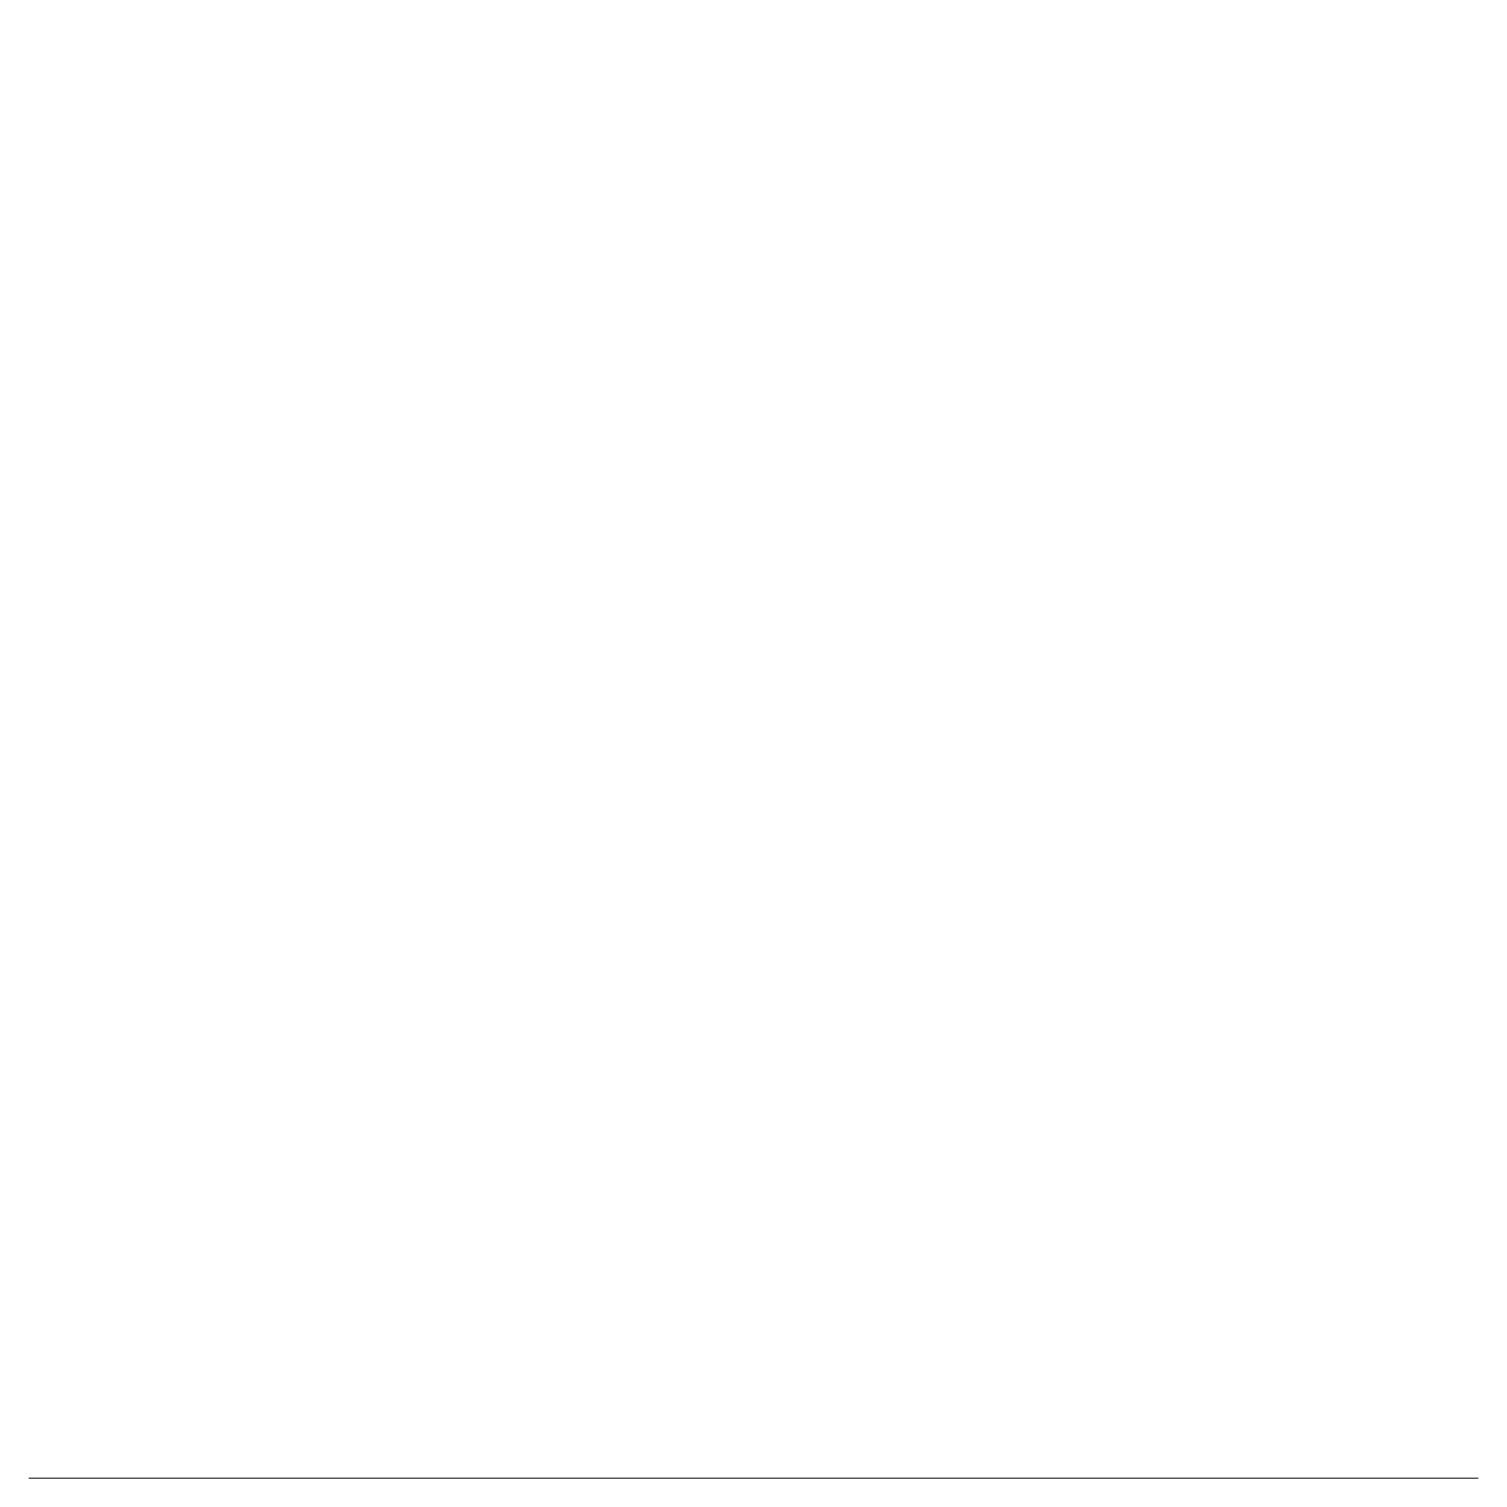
# Model space of a CAD drawing. Extents: x 0 to 100, y 0 to 100.
import ezdxf

# ---------------------------------------------------------------- set-up
doc = ezdxf.new("R2010")
doc.units = 0
doc.linetypes.add('Durchgezogen', pattern=[0])
doc.layers.add('2D', color=7, linetype='Continuous')

msp = doc.modelspace()

# ---------------------------------------------------------------- linework, layer by layer
at = {"layer": '2D', "color": 1, "linetype": 'Durchgezogen', "lineweight": 0, "true_color": 0xff0000}
msp.add_line((0, 0), (100, 0), dxfattribs=at)

doc.saveas('drawing.dxf')
